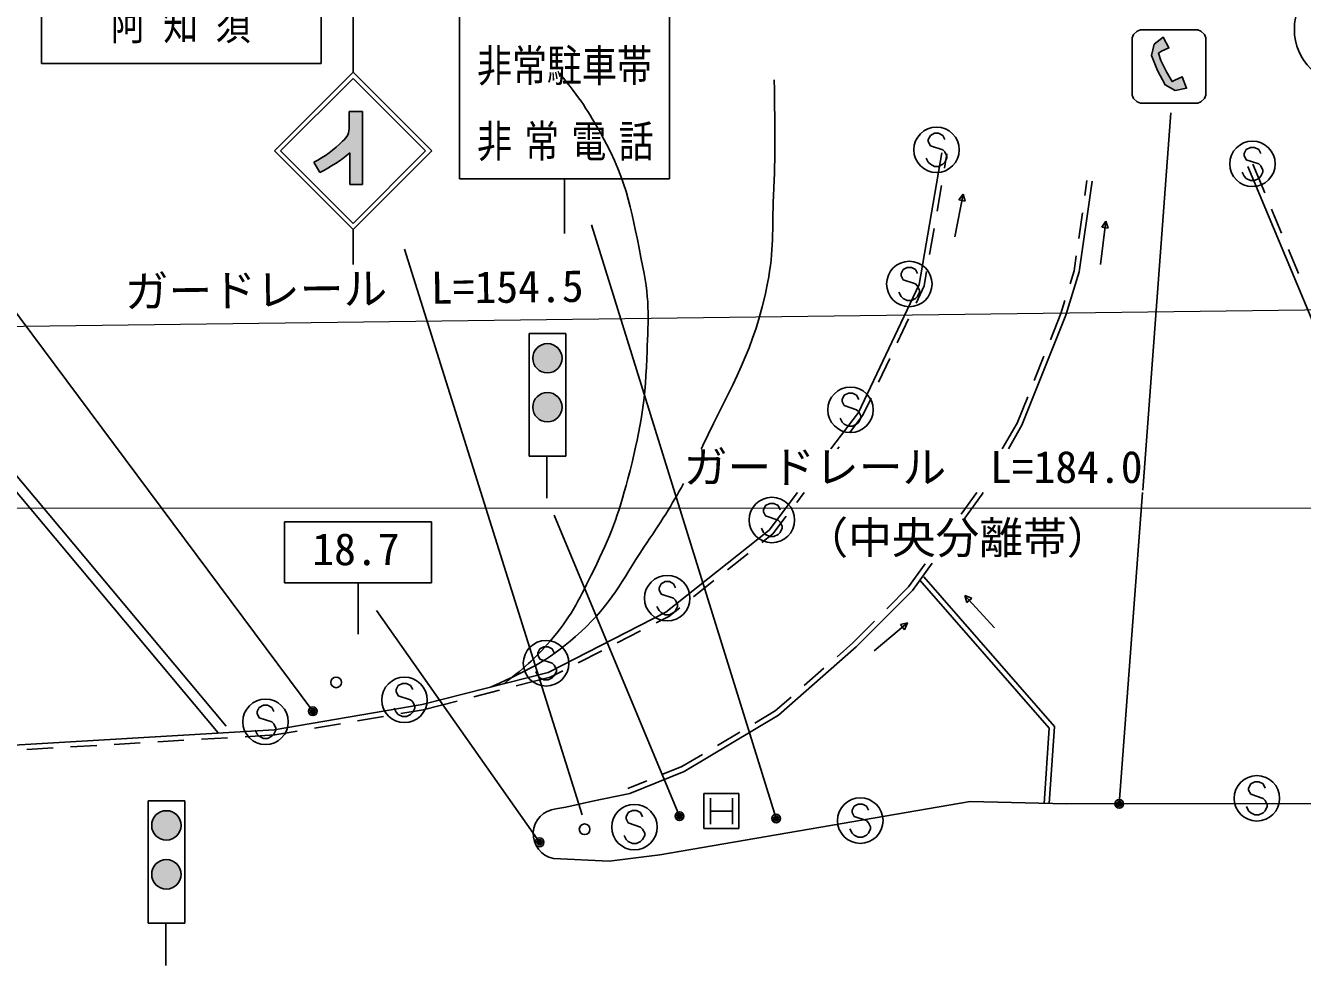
# Model space of a CAD drawing. Units: millimetres, scale not verified. Extents: x 40000 to 680000, y 20000 to 380000.
# Drawn here: x 407290 to 480296, y 292425 to 346165 of the extents above; entities that cross this region are included whole.
import ezdxf
from ezdxf.enums import TextEntityAlignment as Align

# ---------------------------------------------------------------- set-up
doc = ezdxf.new("R2010")
doc.units = ezdxf.units.MM
doc.header["$LTSCALE"] = 1000
doc.header["$PDMODE"] = 32
doc.header["$PDSIZE"] = 500
for name, color, linetype, lineweight in [('M-BGD', 7, 'Continuous', 25), ('M-STR-HTXT', 7, 'Continuous', 13), ('M-STR-STRC', 7, 'Continuous', 25)]:
    doc.layers.add(name, color=color, linetype=linetype, lineweight=lineweight)
doc.styles.add('ＭＳ ゴシック', font='')
doc.styles.get('ＭＳ ゴシック').set_extended_font_data('MS Gothic')

msp = doc.modelspace()

# ---------------------------------------------------------------- hatches: boundary and pattern name
at = {"layer": 'M-STR-STRC'}
for points in [[(473024, 342455), (473674, 342582), (473422, 343234), (472996, 343039), (472846, 342956), (472521, 343516), (472194, 344175), (472058, 344593), (472236, 344694), (472661, 344890), (472331, 345505), (471811, 345096), (471671, 344455), (472014, 343590), (472446, 342766)], [(426559, 337082), (426559, 341253), (425798, 341253), (425798, 340379), (425798, 340375), (425798, 340358), (425799, 340341), (425799, 340324), (425798, 340307), (425798, 340290), (425797, 340273), (425796, 340256), (425794, 340239), (425792, 340222), (425790, 340205), (425788, 340189), (425785, 340172), (425782, 340155), (425779, 340139), (425775, 340122), (425772, 340105), (425767, 340089), (425763, 340073), (425758, 340056), (425753, 340040), (425748, 340024), (425742, 340008), (425737, 339992), (425731, 339976), (425724, 339960), (425718, 339945), (425711, 339929), (425703, 339914), (425696, 339899), (425688, 339884), (425680, 339869), (425672, 339854), (425663, 339839), (425655, 339825), (425646, 339810), (425636, 339796), (425627, 339782), (425617, 339768), (425607, 339754), (425597, 339741), (425586, 339728), (425576, 339714), (425565, 339701), (425554, 339689), (425542, 339676), (425531, 339664), (425519, 339652), (425507, 339640), (425495, 339628), (425482, 339616), (425470, 339605), (425457, 339594), (425444, 339583), (425431, 339572), (425417, 339562), (425375, 339519), (425301, 339444), (425226, 339371), (425149, 339300), (425071, 339229), (424992, 339160), (424911, 339093), (424829, 339027), (424747, 338962), (424663, 338899), (424578, 338837), (424492, 338777), (424405, 338718), (424317, 338661), (424228, 338605), (424138, 338551), (424047, 338498), (423955, 338447), (423862, 338398), (423769, 338350), (424121, 337758), (424258, 337829), (424394, 337903), (424529, 337978), (424662, 338056), (424794, 338137), (424925, 338219), (425054, 338304), (425181, 338391), (425307, 338481), (425432, 338572), (425555, 338666), (425676, 338762), (425795, 338860), (425826, 338885), (425826, 337082)], [(437967, 327143, 0.41421), (437127, 327983, 0.41421), (436287, 327143, 0.41421), (437127, 326303, 0.41421)], [(437967, 324344, 0.41421), (437127, 325184, 0.41421), (436287, 324344, 0.41421), (437127, 323504, 0.41421)], [(416182, 300434, 0.41421), (415342, 301274, 0.41421), (414502, 300434, 0.41421), (415342, 299594, 0.41421)], [(416182, 297635, 1), (414502, 297635, 0.41421), (415342, 296795, 0.41421)]]:
    msp.add_hatch(color=256, dxfattribs=at).paths.add_polyline_path(points)

# ---------------------------------------------------------------- linework, layer by layer
at = {"layer": 'M-BGD'}
for p, q in [((418765, 306101), (382704, 349155)), ((418305, 305716), (382244, 348770)), ((459828, 338010), (459970, 338833)), ((477456, 338230), (478140, 336593)), ((467854, 336455), (467975, 337305)), ((459404, 335547), (459658, 337025)), ((460415, 334081), (460904, 336532)), ((460647, 336201), (460904, 336532)), ((461014, 336128), (460647, 336201)), ((460904, 336532), (461014, 336128)), ((467501, 333980), (467713, 335465)), ((478525, 335670), (479103, 334286)), ((458979, 333083), (459234, 334561)), ((468746, 332496), (469055, 334977)), ((468823, 334628), (469055, 334977)), ((469195, 334582), (468823, 334628)), ((469055, 334977), (469195, 334582)), ((467239, 332140), (467360, 332990)), ((479488, 333363), (480066, 331979)), ((458667, 331275), (458809, 332098)), ((467011, 331397), (467239, 332140)), ((458202, 330292), (458667, 331275)), ((466488, 329699), (466716, 330442)), ((457131, 328032), (457774, 329388)), ((465887, 328195), (466488, 329699)), ((456061, 325773), (456703, 327128)), ((464961, 325873), (465517, 327266)), ((463990, 323439), (464590, 324944)), ((455167, 323886), (455633, 324869)), ((454405, 322883), (455167, 323886)), ((463134, 321962), (463990, 323439)), ((453703, 321959), (453800, 322087)), ((451380, 318902), (451802, 319458)), ((460776, 318221), (461674, 319461)), ((450012, 317103), (450775, 318106)), ((449387, 316606), (450012, 317103)), ((447430, 315051), (448605, 315984)), ((457768, 314066), (458724, 315386)), ((445473, 313495), (446648, 314428)), ((456527, 312821), (457768, 314066)), ((462690, 311738), (461000, 313580)), ((461115, 313177), (461000, 313580)), ((461000, 313580), (461392, 313431)), ((461392, 313431), (461115, 313177)), ((444066, 312376), (444690, 312873)), ((443343, 312006), (444066, 312376)), ((454580, 310867), (455821, 312112)), ((455801, 310405), (457720, 312008)), ((457312, 311911), (457720, 312008)), ((457552, 311624), (457312, 311911)), ((457720, 312008), (457552, 311624)), ((441119, 310866), (442454, 311550)), ((438894, 309726), (440229, 310410)), ((453684, 310080), (454580, 310867)), ((435349, 308406), (437281, 308900)), ((437281, 308900), (438004, 309270)), ((451806, 308430), (452932, 309420)), ((432927, 307787), (434380, 308158)), ((430026, 307045), (431958, 307539)), ((450158, 306982), (451054, 307770)), ((426278, 306409), (427756, 306660)), ((428742, 306827), (430026, 307045)), ((448991, 306285), (450158, 306982)), ((423813, 305991), (425292, 306242)), ((414851, 305212), (416349, 305300)), ((417347, 305359), (418844, 305447)), ((419843, 305506), (421543, 305606)), ((421543, 305606), (422827, 305824)), ((446845, 305002), (448133, 305772)), ((407364, 304772), (408862, 304860)), ((409860, 304919), (411357, 305007)), ((412355, 305066), (413853, 305154)), ((444821, 303793), (445987, 304489)), ((443733, 303353), (444821, 303793)), ((441719, 302538), (442806, 302978)), ((446078, 300248), (446078, 302248)), ((446078, 302248), (448078, 302248)), ((448078, 302248), (448078, 300248)), ((446453, 301998), (446453, 300498)), ((447703, 301998), (447703, 300498)), ((446453, 301248), (447703, 301248)), ((448078, 300248), (446078, 300248))]:
    msp.add_line(p, q, dxfattribs=at)
for points in [[(459674, 338884), (458379, 331366), (454910, 324042), (453326, 321959)], [(477179, 338114), (481824, 326991), (485761, 318492), (493243, 309494), (501330, 302768)], [(463481, 321962), (464260, 323308), (466771, 329599), (467533, 332074), (468272, 337262)], [(451425, 319458), (449796, 317314), (443902, 312629), (437175, 309182), (429963, 307339), (421509, 305904), (404651, 304913), (365986, 303510), (345824, 303932)], [(460927, 317918), (461984, 319377), (462032, 319462)], [(441831, 302260), (444955, 303523), (450335, 306738), (454786, 310649), (457997, 313871), (459117, 315418)], [(465522, 301689), (465809, 305989), (458420, 314456)], [(465822, 301682), (466116, 306093), (458646, 314653)], [(441831, 302260), (439699, 301815), (438177, 301469), (437613, 301372)], [(437467, 298548), (440656, 298393), (443554, 298757), (461306, 301796), (466805, 301657), (481114, 301685), (490658, 300104), (497597, 299076), (502139, 298298), (505431, 298302)]]:
    msp.add_lwpolyline(points, dxfattribs=at)
msp.add_arc((437739, 299950), 1428, 95.05583, 259.02979, dxfattribs=at)
for points, knots in [([(437818, 343428), (439046, 341950), (439424, 341339), (440247, 339872), (441753, 337188), (441963, 335362), (442587, 332349), (443000, 330353), (442887, 329172), (442809, 327134), (442706, 324412), (442412, 322881), (441725, 320245), (441176, 318140), (440739, 316978), (439772, 315030), (438993, 313459), (438584, 312528), (437460, 311182), (436493, 310024), (436009, 309610), (434646, 308536)], [0, 0, 0, 0, 1, 1, 1, 2, 2, 2, 3, 3, 3, 4, 4, 4, 5, 5, 5, 6, 6, 6, 7, 7, 7, 7]), ([(445922, 321956), (445952, 322019), (445983, 322083), (446013, 322148), (447684, 325679), (448968, 327605), (449715, 331440), (450088, 333356), (449969, 334475), (450055, 336425), (450169, 339011), (450140, 339883), (450097, 343052)], [0, 0, 0, 0, 1, 1, 1, 2, 2, 2, 3, 3, 3, 4, 4, 4, 4]), ([(433909, 308348), (436307, 309457), (437319, 309922), (439060, 311519), (440787, 313104), (441343, 314383), (442646, 316332), (443594, 317750), (444258, 318779), (444914, 319977)], [0, 0, 0, 0, 1, 1, 1, 2, 2, 2, 3, 3, 3, 3])]:
    msp.add_open_spline(points, degree=3, knots=knots, dxfattribs=at)
at = {"layer": 'M-STR-HTXT'}
for p, q in [((344073, 328183), (515278, 330352)), ((334309, 318539), (519666, 318601))]:
    msp.add_line(p, q, dxfattribs=at)
at = {"layer": 'M-STR-STRC'}
for p, q in [((432101, 337409), (432101, 354409)), ((444101, 354409), (444101, 337409)), ((426016, 351597), (426016, 343499)), ((408198, 348958), (408198, 343992)), ((424198, 343992), (424198, 348958)), ((470568, 345459), (470644, 345644)), ((470568, 342183), (470568, 345459)), ((470644, 345644), (470845, 345844)), ((470845, 345844), (471029, 345921)), ((471029, 345921), (474306, 345921)), ((471811, 345096), (472331, 345505)), ((472331, 345505), (472661, 344890)), ((474306, 345921), (474491, 345844)), ((474691, 345644), (474491, 345844)), ((474768, 345459), (474691, 345644)), ((474768, 345459), (474768, 342183)), ((471671, 344455), (471811, 345096)), ((472058, 344593), (472236, 344694)), ((472194, 344175), (472058, 344593)), ((472661, 344890), (472236, 344694)), ((424198, 343992), (408198, 343992)), ((472014, 343590), (471671, 344455)), ((472194, 344175), (472521, 343516)), ((421516, 338999), (426016, 343499)), ((421870, 338999), (426016, 343146)), ((430517, 338999), (426016, 343499)), ((430163, 338999), (426016, 343146)), ((472014, 343590), (472446, 342766)), ((472521, 343516), (472846, 342956)), ((473422, 343234), (472996, 343039)), ((473674, 342582), (473422, 343234)), ((472446, 342766), (473024, 342455)), ((472846, 342956), (472996, 343039)), ((473024, 342455), (473674, 342582)), ((470644, 341998), (470568, 342183)), ((470845, 341797), (470644, 341998)), ((471029, 341721), (470845, 341797)), ((474306, 341721), (471029, 341721)), ((474306, 341721), (474491, 341797)), ((474491, 341797), (474691, 341998)), ((474691, 341998), (474768, 342183)), ((426559, 341253), (425798, 341253)), ((425798, 341253), (425798, 340379)), ((426559, 337082), (426559, 341253)), ((471165, 319597), (472778, 341169)), ((459023, 339887), (458904, 339651)), ((458904, 339651), (458904, 339532)), ((458904, 339532), (459023, 339296)), ((459259, 340005), (459023, 339887)), ((459495, 340005), (459259, 340005)), ((459732, 339887), (459495, 340005)), ((459850, 339651), (459732, 339887)), ((421516, 338999), (426016, 334499)), ((421870, 338999), (426016, 334852)), ((425826, 337082), (425826, 338885)), ((426016, 334852), (430163, 338999)), ((426017, 334499), (430517, 338999)), ((459023, 339296), (459732, 339060)), ((459732, 339060), (459850, 338942)), ((459850, 338942), (459968, 338705)), ((477083, 339081), (476964, 338844)), ((476964, 338844), (476964, 338726)), ((477319, 339199), (477083, 339081)), ((477555, 339199), (477319, 339199)), ((477792, 339081), (477555, 339199)), ((477910, 338844), (477792, 339081)), ((423769, 338350), (424121, 337758)), ((458904, 338351), (458786, 338587)), ((459023, 338232), (458904, 338351)), ((459259, 338114), (459023, 338232)), ((459495, 338114), (459259, 338114)), ((459732, 338232), (459495, 338114)), ((459850, 338351), (459732, 338232)), ((459968, 338587), (459850, 338351)), ((459968, 338705), (459968, 338587)), ((476964, 338726), (477083, 338490)), ((477083, 338490), (477792, 338254)), ((477792, 338254), (477910, 338135)), ((477910, 338135), (478028, 337899)), ((432101, 337409), (444101, 337409)), ((438101, 337409), (438101, 334267)), ((476964, 337544), (476846, 337781)), ((477083, 337426), (476964, 337544)), ((477319, 337308), (477083, 337426)), ((477555, 337308), (477319, 337308)), ((477792, 337426), (477555, 337308)), ((477910, 337544), (477792, 337426)), ((478028, 337781), (477910, 337544)), ((478028, 337899), (478028, 337781)), ((425826, 337082), (426559, 337082)), ((426017, 334499), (426017, 332499)), ((450209, 300825), (439641, 334778)), ((428955, 333387), (439107, 301035)), ((423718, 306959), (404776, 332391)), ((457464, 332217), (457346, 331981)), ((457700, 332335), (457464, 332217)), ((457937, 332335), (457700, 332335)), ((458173, 332217), (457937, 332335)), ((458291, 331981), (458173, 332217)), ((457346, 331981), (457346, 331862)), ((457346, 331862), (457464, 331626)), ((457464, 331626), (458173, 331390)), ((457346, 330681), (457228, 330917)), ((458173, 331390), (458291, 331272)), ((458291, 331272), (458409, 331035)), ((458409, 330917), (458291, 330681)), ((458409, 331035), (458409, 330917)), ((457464, 330562), (457346, 330681)), ((457700, 330444), (457464, 330562)), ((457937, 330444), (457700, 330444)), ((458173, 330562), (457937, 330444)), ((458291, 330681), (458173, 330562)), ((436078, 328548), (438178, 328548)), ((436078, 321548), (436078, 328548)), ((438178, 328548), (438178, 321548)), ((454097, 325024), (453979, 324788)), ((454333, 325142), (454097, 325024)), ((454570, 325142), (454333, 325142)), ((454806, 325024), (454570, 325142)), ((454924, 324788), (454806, 325024)), ((453979, 324788), (453979, 324669)), ((453979, 324669), (454097, 324433)), ((454097, 324433), (454806, 324197)), ((454806, 324197), (454924, 324078)), ((453979, 323488), (453861, 323724)), ((454097, 323369), (453979, 323488)), ((454924, 323488), (454806, 323369)), ((454924, 324078), (455043, 323842)), ((455043, 323724), (454924, 323488)), ((455043, 323842), (455043, 323724)), ((454333, 323251), (454097, 323369)), ((454570, 323251), (454333, 323251)), ((454806, 323369), (454570, 323251)), ((438178, 321548), (436078, 321548)), ((437103, 321548), (437103, 319134)), ((469823, 301663), (471155, 319465)), ((449605, 318721), (449487, 318485)), ((449487, 318485), (449487, 318367)), ((449487, 318367), (449605, 318130)), ((449842, 318839), (449605, 318721)), ((450078, 318839), (449842, 318839)), ((450314, 318721), (450078, 318839)), ((450432, 318485), (450314, 318721)), ((422099, 317798), (430499, 317798)), ((422099, 314298), (422099, 317798)), ((430499, 317798), (430499, 314298)), ((444679, 300962), (437513, 318162)), ((449605, 318130), (450314, 317894)), ((450314, 317894), (450432, 317776)), ((450432, 317776), (450551, 317539)), ((449487, 317185), (449369, 317421)), ((449605, 317067), (449487, 317185)), ((449842, 316948), (449605, 317067)), ((450078, 316948), (449842, 316948)), ((450314, 317067), (450078, 316948)), ((450432, 317185), (450314, 317067)), ((450551, 317421), (450432, 317185)), ((450551, 317539), (450551, 317421)), ((430499, 314298), (422099, 314298)), ((426299, 314298), (426299, 311366)), ((443625, 314252), (443507, 314016)), ((443507, 314016), (443507, 313897)), ((443861, 314370), (443625, 314252)), ((444098, 314370), (443861, 314370)), ((444334, 314252), (444098, 314370)), ((444452, 314016), (444334, 314252)), ((443507, 313897), (443625, 313661)), ((443625, 313661), (444334, 313425)), ((444334, 313425), (444452, 313307)), ((444452, 313307), (444570, 313070)), ((436679, 299465), (427364, 312720)), ((443507, 312716), (443389, 312952)), ((443625, 312597), (443507, 312716)), ((443861, 312479), (443625, 312597)), ((444098, 312479), (443861, 312479)), ((444334, 312597), (444098, 312479)), ((444452, 312716), (444334, 312597)), ((444570, 312952), (444452, 312716)), ((444570, 313070), (444570, 312952)), ((436695, 310530), (436577, 310294)), ((436577, 310294), (436577, 310176)), ((436931, 310648), (436695, 310530)), ((437168, 310648), (436931, 310648)), ((437404, 310530), (437168, 310648)), ((437522, 310294), (437404, 310530)), ((436577, 310176), (436695, 309939)), ((436695, 309939), (437404, 309703)), ((437404, 309703), (437522, 309585)), ((437522, 309585), (437640, 309348)), ((436577, 308994), (436459, 309230)), ((436695, 308876), (436577, 308994)), ((436931, 308757), (436695, 308876)), ((437404, 308876), (437168, 308757)), ((437522, 308994), (437404, 308876)), ((437640, 309230), (437522, 308994)), ((437640, 309348), (437640, 309230)), ((428597, 308434), (428479, 308198)), ((428479, 308198), (428479, 308080)), ((428834, 308553), (428597, 308434)), ((429070, 308553), (428834, 308553)), ((429306, 308434), (429070, 308553)), ((429425, 308198), (429306, 308434)), ((437168, 308757), (436931, 308757)), ((428479, 308080), (428597, 307843)), ((428597, 307843), (429306, 307607)), ((429306, 307607), (429425, 307489)), ((429425, 307489), (429543, 307253)), ((420656, 307181), (420538, 306945)), ((420538, 306945), (420538, 306827)), ((420538, 306827), (420656, 306590)), ((420893, 307299), (420656, 307181)), ((421129, 307299), (420893, 307299)), ((421366, 307181), (421129, 307299)), ((421484, 306945), (421366, 307181)), ((428479, 306898), (428361, 307134)), ((428597, 306780), (428479, 306898)), ((428834, 306662), (428597, 306780)), ((429070, 306662), (428834, 306662)), ((429306, 306780), (429070, 306662)), ((429425, 306898), (429306, 306780)), ((429543, 307134), (429425, 306898)), ((429543, 307253), (429543, 307134)), ((420656, 306590), (421366, 306354)), ((421366, 306354), (421484, 306236)), ((421484, 306236), (421602, 305999)), ((421602, 305999), (421602, 305881)), ((420538, 305645), (420420, 305881)), ((420656, 305527), (420538, 305645)), ((420893, 305408), (420656, 305527)), ((421129, 305408), (420893, 305408)), ((421366, 305527), (421129, 305408)), ((421484, 305645), (421366, 305527)), ((421602, 305881), (421484, 305645)), ((477335, 302806), (477216, 302570)), ((477216, 302570), (477216, 302452)), ((477216, 302452), (477335, 302215)), ((477571, 302925), (477335, 302806)), ((477807, 302925), (477571, 302925)), ((478044, 302806), (477807, 302925)), ((478162, 302570), (478044, 302806)), ((414293, 301839), (416393, 301839)), ((414293, 294839), (414293, 301839)), ((416393, 301839), (416393, 294839)), ((454660, 301535), (454542, 301298)), ((454896, 301653), (454660, 301535)), ((455133, 301653), (454896, 301653)), ((455369, 301535), (455133, 301653)), ((455487, 301298), (455369, 301535)), ((477335, 302215), (478044, 301979)), ((478044, 301979), (478162, 301861)), ((478162, 301861), (478280, 301625)), ((478280, 301625), (478280, 301506)), ((441746, 301164), (441628, 300928)), ((441628, 300928), (441628, 300809)), ((441628, 300809), (441746, 300573)), ((441983, 301282), (441746, 301164)), ((442219, 301282), (441983, 301282)), ((442455, 301164), (442219, 301282)), ((442573, 300928), (442455, 301164)), ((454542, 301298), (454542, 301180)), ((454542, 301180), (454660, 300944)), ((454660, 300944), (455369, 300707)), ((477216, 301270), (477098, 301506)), ((477335, 301152), (477216, 301270)), ((477571, 301034), (477335, 301152)), ((477807, 301034), (477571, 301034)), ((478044, 301152), (477807, 301034)), ((478162, 301270), (478044, 301152)), ((478280, 301506), (478162, 301270)), ((441746, 300573), (442455, 300337)), ((442455, 300337), (442573, 300219)), ((442573, 300219), (442692, 299982)), ((454542, 299998), (454423, 300235)), ((455369, 300707), (455487, 300589)), ((455487, 300589), (455605, 300353)), ((455605, 300235), (455487, 299998)), ((455605, 300353), (455605, 300235)), ((441628, 299628), (441510, 299864)), ((441746, 299509), (441628, 299628)), ((441983, 299391), (441746, 299509)), ((442219, 299391), (441983, 299391)), ((442455, 299509), (442219, 299391)), ((442573, 299628), (442455, 299509)), ((442692, 299864), (442573, 299628)), ((442692, 299982), (442692, 299864)), ((454660, 299880), (454542, 299998)), ((454896, 299762), (454660, 299880)), ((455133, 299762), (454896, 299762)), ((455369, 299880), (455133, 299762)), ((455487, 299998), (455369, 299880)), ((416393, 294839), (414293, 294839)), ((415318, 294839), (415318, 292425))]:
    msp.add_line(p, q, dxfattribs=at)
msp.add_lwpolyline([(473024, 342455), (473674, 342582), (473422, 343234), (472996, 343039), (472846, 342956), (472521, 343516), (472194, 344175), (472058, 344593), (472236, 344694), (472661, 344890), (472331, 345505), (471811, 345096), (471671, 344455), (472014, 343590), (472446, 342766)], close=True, dxfattribs=at)
for points in [[(437967, 327143, 0.41421), (437127, 327983, 0.41421), (436287, 327143, 0.41421), (437127, 326303, 0.41421)], [(437967, 324344, 0.41421), (437127, 325184, 0.41421), (436287, 324344, 0.41421), (437127, 323504, 0.41421)], [(416182, 300434, 0.41421), (415342, 301274, 0.41421), (414502, 300434, 0.41421), (415342, 299594, 0.41421)], [(416182, 297635, 1), (414502, 297635, 0.41421), (415342, 296795, 0.41421)]]:
    msp.add_lwpolyline(points, format="xyb", close=True, dxfattribs=at)
for centre, radius in [((483032, 345946), 3200), ((459377, 339060), 1300), ((477437, 338254), 1300), ((457819, 331390), 1300), ((437127, 327143), 840), ((437127, 324344), 840), ((454452, 324197), 1300), ((449960, 317894), 1300), ((443979, 313425), 1300), ((437050, 309703), 1300), ((425047, 308611), 305), ((428952, 307607), 1300), ((421011, 306354), 1300), ((423718, 306959), 150), ((423718, 306959), 120), ((423718, 306959), 90), ((423718, 306959), 60), ((423718, 306959), 30), ((477689, 301979), 1300), ((442101, 300337), 1300), ((455014, 300707), 1300), ((469823, 301663), 150), ((469823, 301663), 120), ((469823, 301663), 90), ((469823, 301663), 60), ((469823, 301663), 30), ((415342, 300434), 840), ((444679, 300962), 150), ((444679, 300962), 120), ((444679, 300962), 90), ((444679, 300962), 60), ((444679, 300962), 30), ((444679, 300962), 20), ((450209, 300825), 150), ((450209, 300825), 120), ((450209, 300825), 90), ((450209, 300825), 60), ((450209, 300825), 30), ((439253, 300209), 305), ((436679, 299465), 150), ((436679, 299465), 120), ((436679, 299465), 90), ((436679, 299465), 60), ((436679, 299465), 30), ((415342, 297635), 840)]:
    msp.add_circle(centre, radius, dxfattribs=at)
for centre, radius, start, end in [((424827, 340334), 972, 307.4071, 2.66732), ((421080, 343735), 6019, 296.53124, 316.10371), ((420123, 345658), 8854, 296.84254, 310.09939)]:
    msp.add_arc(centre, radius, start, end, dxfattribs=at)
for p in [(423718, 306959), (469823, 301663), (444679, 300962), (450209, 300825), (436679, 299465)]:
    msp.add_point(p, dxfattribs=at)

# ---------------------------------------------------------------- texts
at = {"layer": 'M-STR-HTXT', "style": 'ＭＳ ゴシック'}
for s, rotation, p in [('ガードレール\u3000L=154.5', 0.726, (426098, 329652)), ('ガードレール\u3000L=184.0', 0.019, (458040, 319460))]:
    msp.add_text(s, height=1833, rotation=rotation, dxfattribs=at).set_placement(p, align=Align.BOTTOM_CENTER)
msp.add_text('（中央分離帯）', height=1833, dxfattribs=at).set_placement((451821, 315418), align=Align.BOTTOM_LEFT)
at = {"layer": 'M-STR-STRC', "style": 'ＭＳ ゴシック', "width": 0.8}
msp.add_text('非常駐車帯', height=1833, dxfattribs=at).set_placement((433101, 342409), align=Align.BOTTOM_LEFT)
at = {"layer": 'M-STR-STRC', "style": 'ＭＳ ゴシック'}
msp.add_text('18.7', height=1833, dxfattribs=at).set_placement((423685, 314762), align=Align.BOTTOM_LEFT)
at = {"layer": 'M-STR-STRC', "char_height": 1833, "attachment_point": 7, "style": 'ＭＳ ゴシック'}
for s, insert in [('\\T1.5;\\W0.8;阿知須', (412160, 345147)), ('\\T1.35;\\W0.8;非常電話', (433101, 338409))]:
    msp.add_mtext(s, dxfattribs=dict(at, insert=insert))

doc.saveas('drawing.dxf')
